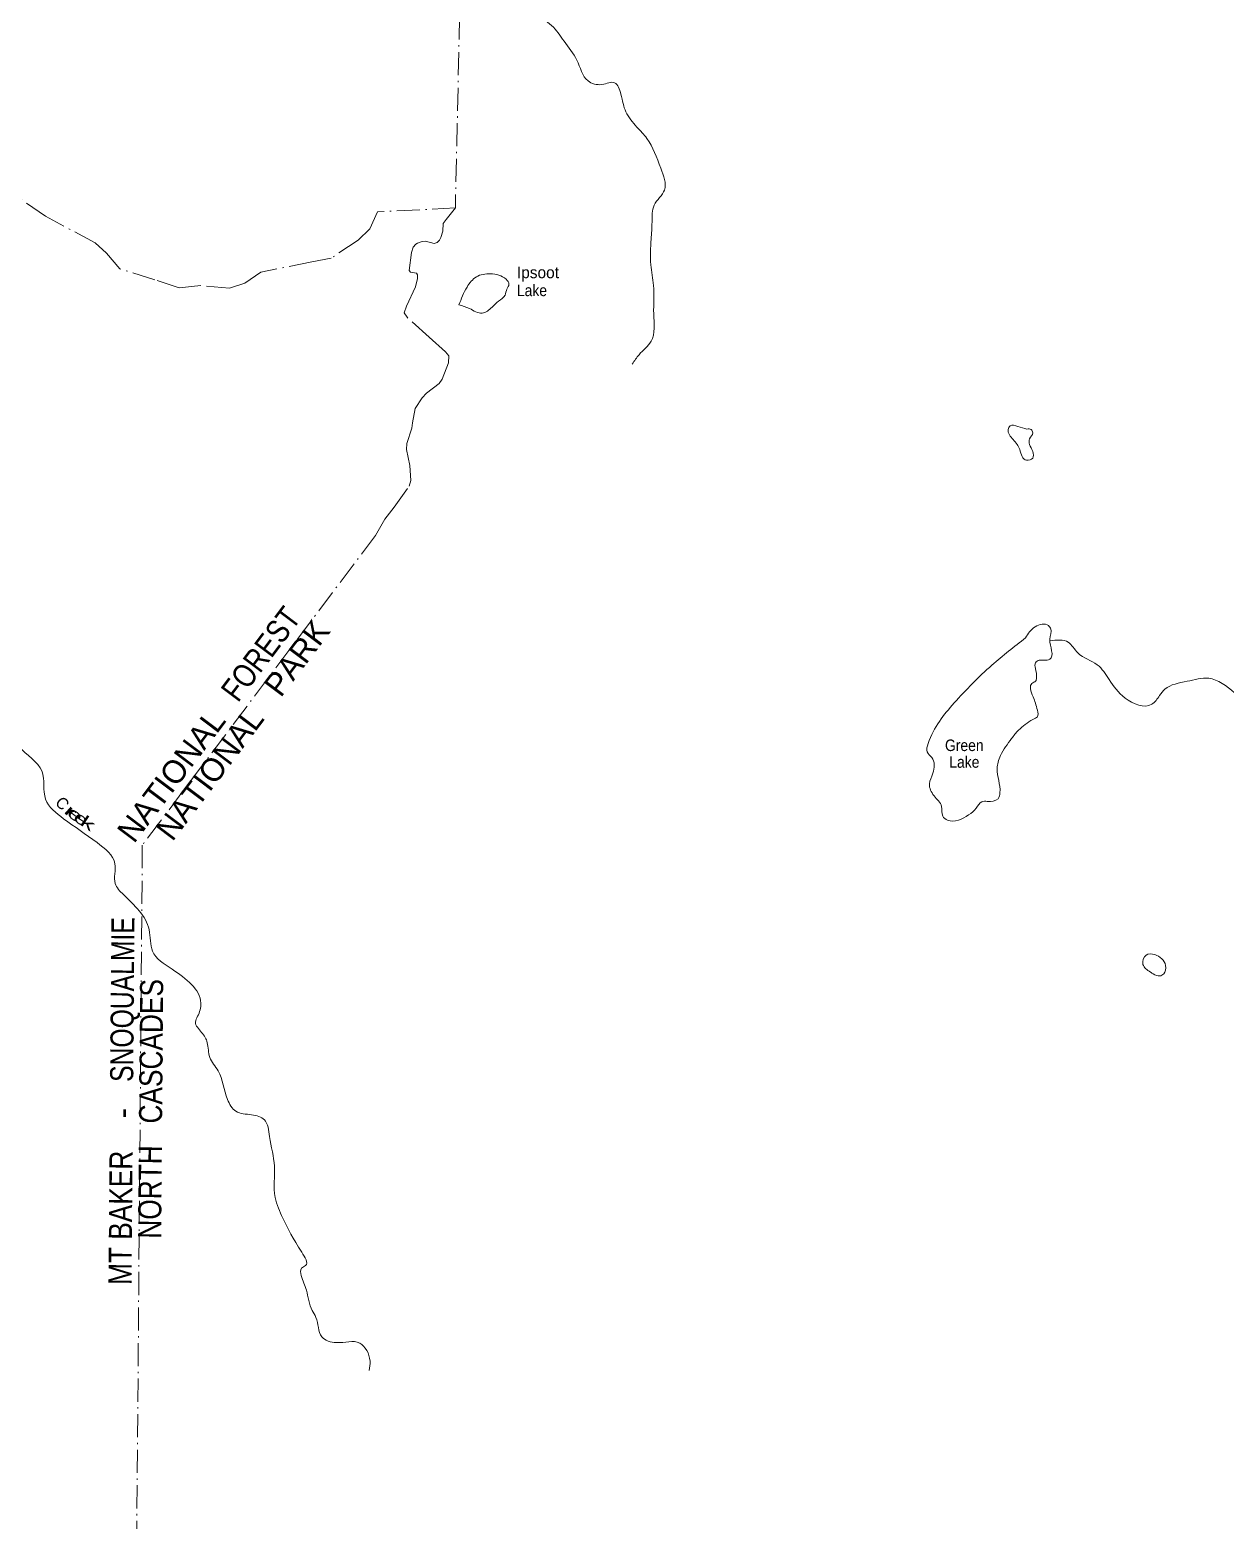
# Model space of a CAD drawing. Header units: feet. Extents: x -244583 to 4, y 367440 to 553773.
# Drawn here: x -139146 to -118425, y 424579 to 450412 of the extents above; entities that cross this region are included whole.
import ezdxf
from ezdxf.enums import TextEntityAlignment as Align

# ---------------------------------------------------------------- set-up
doc = ezdxf.new("R2010")
doc.units = ezdxf.units.FT
doc.header["$LTSCALE"] = 80
doc.linetypes.add('DOT_DASHED', pattern=[7.7, 5, -1.2, 0.3, -1.2])
doc.layers.add('39', color=7, linetype='Continuous', lineweight=13)
doc.layers.add('44', color=7, linetype='DOT_DASHED', lineweight=13)
doc.layers.add('41', color=7, linetype='Continuous')

msp = doc.modelspace()

# ---------------------------------------------------------------- linework, layer by layer
at = {"layer": '39'}
for points in [[(-137060.66, 456654.47), (-136800.35, 456519.06), (-136696.76, 456270.48), (-136609.76, 456252.49), (-136191.5, 456496.35), (-135772.86, 456521.71), (-135431.12, 456567.09), (-135263.17, 456529.09), (-135127.26, 456300.81), (-135203.8, 456120.55), (-135154.99, 455964.89), (-134760.14, 455717.05), (-134126.72, 455524.45), (-133404.72, 455566.78), (-133214.52, 455524.78), (-133084.61, 455266.14), (-132810.85, 454862.21), (-132391.73, 454610.38), (-132108.22, 454412.84), (-131889.2, 454083.62), (-131678.25, 453744.27), (-131523.8, 453325.86), (-131518.99, 452890.89), (-131591.14, 452510.34), (-131526.17, 452370.9), (-131327.45, 452082.1), (-131264.25, 451796.99), (-131192.99, 451528.09), (-131034.7, 451231.08), (-130726.63, 450867.7), (-130109.06, 450488.93), (-129892.16, 450214.33), (-129671.12, 449887.14), (-129478.34, 449527.51), (-129237.54, 449465.41), (-129017.13, 449496.32), (-128909.58, 449298.32), (-128822.07, 448991.02), (-128631.49, 448728.5), (-128457.19, 448530.67), (-128219.65, 448015.37), (-128154.26, 447637.2), (-128331.79, 447375.75), (-128369.71, 447082.29), (-128385.37, 446786.86), (-128390.66, 446341.74), (-128343.52, 445985.78), (-128340.64, 445494.15), (-128386.32, 445016.56), (-128594.25, 444785.38), (-128711.28, 444623.22)], [(-131714.65, 445647.33), (-131573.61, 445957.24), (-131412.11, 446133.67), (-131167.46, 446186.91), (-130896.26, 446090.49), (-130847.57, 446005.64), (-130883.83, 445920.57), (-130916.01, 445817.31), (-131027.07, 445711.82), (-131140.16, 445610.37), (-131311.89, 445502.69), (-131532.5, 445585.08), (-131714.65, 445647.33)], [(-121876.86, 443496.86), (-122034.71, 443541.79), (-122168.23, 443553.59), (-122202.5, 443490.78), (-122113.2, 443314.99), (-122001.65, 443143.31), (-121958.96, 443020), (-121926.52, 442975.57), (-121886.04, 442955.45)], [(-121886.04, 442955.45), (-121776.26, 442991.39), (-121776.33, 443108.7), (-121830.96, 443228.01), (-121829, 443329.14), (-121776.52, 443432.3), (-121801.51, 443488.14), (-121876.86, 443496.86)], [(-140640.9, 440088.9), (-140597.64, 439643.91), (-140485.98, 439405.46), (-139963.38, 438965.75), (-139491.36, 438542.09), (-139454.43, 438240.73), (-139338.72, 438002.29), (-138935.45, 437566.31), (-138873.94, 437086.97), (-138561.86, 436747.88), (-137982.66, 436334.61), (-137672.56, 435965.16), (-137665.89, 435623.26), (-137526, 435433.44), (-137079.96, 434825.6), (-137020.65, 434453.49), (-136680.3, 434138.74), (-136183.73, 433553.29), (-136239.96, 433324.53), (-136278.22, 433225.29), (-136170.7, 433045.5), (-136073.31, 432867.71), (-136028.36, 432612.9), (-135886.37, 432378.58), (-135723.7, 431885.34), (-135575.68, 431679.35), (-135304.55, 431619.35), (-135083.93, 431532.92), (-134994.43, 431243.83), (-134910.59, 430726.11), (-134897.52, 430187.97), (-134765.42, 429830.21), (-134436.72, 429238.25), (-134371.59, 429005.75), (-134438.26, 428961.07), (-134444.11, 428835.62), (-134356.69, 428580.92), (-134256.96, 428227.12), (-134192.03, 428109.94), (-134090.31, 427772.33), (-133835.28, 427671.82), (-133432.77, 427664.76), (-133254.23, 427353.65), (-133268.1, 427189.73)], [(-121899.22, 439879.48), (-121734.74, 440073.21), (-121502.38, 440091.45), (-121461.94, 440034.83), (-121480.02, 439856.85), (-121479.82, 439508.98), (-121524.26, 439492.79), (-121661.66, 439492.77), (-121728.31, 439450.28), (-121728.25, 439349.16), (-121709.97, 439183.32), (-121726.1, 439128.71), (-121788.72, 439092.29), (-121816.95, 439003.29), (-121768.37, 438855.66), (-121695.5, 438627.14), (-121695.43, 438511.85), (-121774.21, 438467.34), (-121904.32, 438378.92)], [(-121898.73, 439879.88), (-122482.57, 439407.24), (-123136.76, 438752.07), (-123588.6, 438048.86), (-123604.52, 437903.15), (-123525.47, 437808.26), (-123504.77, 437535.18), (-123565.12, 437348.89), (-123485.88, 437144.75), (-123354.09, 436958.96), (-123333.57, 436793.11), (-123250.52, 436722.51), (-122886.6, 436812.46), (-122755.34, 436932.17), (-122658.44, 437039.65), (-122563.4, 437047.99), (-122377.39, 437092.97), (-122343.19, 437198.27), (-122394.49, 437614.92), (-122334.2, 437839.65), (-122142.57, 438135.53), (-122023.49, 438279.48), (-121904.32, 438378.92)], [(-121480.22, 439829.97), (-121160.74, 439804.33), (-120994.95, 439620.31), (-120657.39, 439414.09), (-120453.17, 439159.29), (-120176.16, 438837.77), (-119713.39, 438728.65), (-119578.1, 438880.36), (-119485.22, 438991.62), (-119103.41, 439127.2), (-118727.62, 439179.86), (-118280.93, 438929.16), (-117886.69, 438538.89), (-117767.42, 438435.77), (-117280.3, 438156.76), (-116922.44, 437772.56), (-116770.68, 437394.38), (-116523.99, 437091.06), (-116384.55, 437048.61), (-116099.55, 436888.89), (-115939.83, 436708.92), (-115618.41, 436462.24), (-115040.27, 436013.36), (-114579.36, 435627.16), (-114249.85, 435360.26), (-114177.01, 435184.31), (-113952.61, 434984.13), (-113598.82, 434668.69), (-113392.63, 434502.89), (-112990.52, 434464.54), (-112638.94, 434470.68), (-112495.41, 434349.36), (-112341.8, 434258.38), (-112208.38, 434151.21), (-111976.01, 434143.17), (-111662.73, 433989.52), (-111351.49, 433858.12), (-110995.81, 433748.97), (-110912.92, 433682.25), (-110795.65, 433536.65), (-110617.48, 432925.89), (-110540.51, 432596.24), (-110380.78, 432422.34), (-109976.57, 432250.51), (-109744.11, 432080.67), (-109356.03, 431862.31), (-109263.96, 431693.54)], [(-119738.3, 434090.65), (-119866.34, 434224.54), (-119813.9, 434384.33), (-119662.36, 434392.45), (-119474.34, 434204.39), (-119506.58, 434058.77), (-119575.26, 434024.37), (-119688.43, 434058.73), (-119738.97, 434091.08)]]:
    msp.add_spline(points, degree=3, dxfattribs=at)
at = {"layer": '44'}
msp.add_line((-131498.17, 459879.56), (-131775.93, 447327.45), dxfattribs=at)
for points in [[(-131775.93, 447327.45), (-133122.23, 447258.76), (-133256.67, 446967.92), (-133457.49, 446766.31), (-133929.57, 446456.42), (-134261.31, 446392.84), (-135143.27, 446215.88), (-135420.87, 446024.66), (-135690.02, 445938.61), (-136187.14, 445982.84), (-136559.22, 445941.66), (-136981.2, 446082.72), (-137588.98, 446275.02), (-137820.5, 446544.9), (-138011.91, 446723.59), (-138877.49, 447181.81), (-139774.85, 447801.98)], [(-133160.85, 441651.9), (-132994.7, 441936.2), (-132838.32, 442144.07), (-132575.01, 442504.85), (-132544.74, 442607.36), (-132562.23, 442865.98), (-132624.43, 443144.85), (-132615.69, 443247.41), (-132528.88, 443513.51), (-132516.18, 443602.08), (-132473.59, 443855.37), (-132352.69, 444038.14), (-132277.89, 444119.71), (-132058.19, 444287.22), (-132004.92, 444360.73), (-131893.54, 444642.54), (-131887.93, 444764.78), (-131946.67, 444832.86), (-132227.08, 445089.88), (-132613.37, 445435.46), (-132661.53, 445510.13), (-132624.36, 445625.2), (-132467.37, 445963.02), (-132432.73, 446103.11), (-132429.05, 446170.95), (-132448.18, 446196.17), (-132550.6, 446217), (-132577.9, 446242.33), (-132537.57, 446557.17), (-132508.65, 446645.38), (-132461.96, 446701.24), (-132429.75, 446719.35), (-132349.57, 446745.61), (-132294, 446752.85), (-132144.64, 446711.67), (-132090.85, 446730.99), (-132052.47, 446771.16), (-132027.52, 446813.13), (-131991.47, 446924.55), (-131986.96, 447056.64), (-131937.09, 447128), (-131775.93, 447327.45)], [(-133160.85, 441651.9), (-137198.07, 436288.08), (-137294.67, 424281.39)]]:
    msp.add_lwpolyline(points, dxfattribs=at)

# ---------------------------------------------------------------- texts
at = {"layer": '41'}
msp.add_text('Ipsoot', height=200, dxfattribs=at).set_placement((-130709.98, 446110.13))
at = {"layer": '41', "width": 0.9}
for s, p in [('Lake', (-130709.98, 445799.07)), ('Green', (-123295.26, 437919.1)), ('Lake', (-123220.81, 437629.9))]:
    msp.add_text(s, height=200, dxfattribs=at).set_placement(p)
at = {"layer": '41'}
msp.add_text('C', height=200, rotation=313.987, dxfattribs=at).set_placement((-138654.51, 436944.75), align=Align.CENTER)
for s, rotation, width, p in [('r', 318.35, 2.1, (-138502.91, 436802.51)), ('e', 323.02, 1.7, (-138418.07, 436739.19)), ('e', 326.267, 1.6, (-138311.75, 436664.18)), ('k', 326.267, 1.8, (-138194.74, 436586.78))]:
    msp.add_text(s, height=200, rotation=rotation, dxfattribs=dict(at, width=width)).set_placement(p, align=Align.CENTER)
at = {"layer": '44'}
for s, rotation, p in [('NATIONAL   PARK', 53.032, (-136677.39, 436337.86)), ('NATIONAL', 53.032, (-137341.83, 436303.93)), ('-', 89.539, (-137350.02, 431556.8))]:
    msp.add_text(s, height=400, rotation=rotation, dxfattribs=at).set_placement(p)
for s, rotation, width, p in [('FOREST', 53.032, 0.85, (-135541.49, 438745.73)), ('SNOQUALMIE', 89.539, 0.8, (-137355.94, 432186.91)), ('NORTH   CASCADES', 89.539, 0.85, (-136871.79, 429471.42)), ('MT BAKER', 89.539, 0.85, (-137384.82, 428670.26))]:
    msp.add_text(s, height=400, rotation=rotation, dxfattribs=dict(at, width=width)).set_placement(p)

doc.saveas('drawing.dxf')
